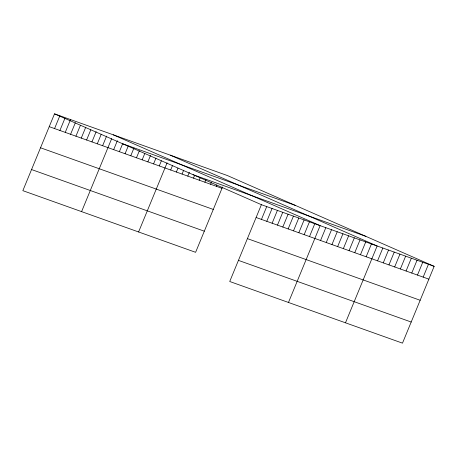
<?xml version="1.0" encoding="UTF-8"?>
<svg xmlns="http://www.w3.org/2000/svg" width="457" height="457" viewBox="0 0 457 457"><rect width="100%" height="100%" fill="white"/><g stroke="black" fill="none" stroke-linecap="round" stroke-linejoin="round"><path stroke-width="0.69" d="M434.15 266.334L261.393 204.69L229.728 281.501L402.491 343.15L434.15 266.334L227.272 175.499L54.509 113.85L22.85 190.666L195.607 252.31L222.519 187.033M54.566 128.571L59.85 115.758M59.907 130.474L64.923 118.306M65.248 132.381L70.527 119.568M70.589 134.289L75.342 122.756M75.931 136.192L80.415 125.304M81.266 138.1L85.756 127.206M86.607 140.002L90.834 129.754M91.948 141.91L96.17 131.656M97.29 143.812L101.248 134.204M102.625 145.72L106.59 136.112M81.586 211.625L111.662 138.654M113.667 149.662L117.363 140.687M119.368 151.695L122.802 143.367M125.069 153.729L128.24 146.04M130.771 155.763L133.941 148.074M136.472 157.796L139.379 150.747M142.173 159.83L144.812 153.426M147.874 161.864L150.513 155.46M153.575 163.897L155.951 158.133M159.276 165.937L161.39 160.807M138.597 231.967L167.091 162.841M170.678 170.004L172.529 165.52M176.379 172.038L177.962 168.193M182.08 174.071L183.663 170.227M187.781 176.105L189.364 172.26M193.482 178.139L194.539 175.579M199.183 180.172L200.24 177.613M204.885 182.206L205.941 179.647M210.586 184.245L211.38 182.32M216.287 186.279L216.818 184.994M261.45 219.406L266.728 206.593M266.791 221.314L272.069 208.501M272.126 223.216L277.41 210.409M277.468 225.124L282.752 212.311M282.809 227.032L288.087 214.219M288.15 228.934L293.428 216.121M293.485 230.842L298.769 218.029M298.827 232.744L304.111 219.931M304.168 234.652L309.446 221.839M309.509 236.555L314.787 223.741M288.47 302.46L320.129 225.649L113.25 134.809M320.551 240.496L325.83 227.683M326.252 242.53L331.531 229.717M331.953 244.564L337.232 231.75M337.654 246.597L342.933 233.784M343.356 248.637L348.634 235.823M349.057 250.67L354.335 237.857M354.758 252.704L360.036 239.891M360.459 254.738L365.737 241.924M366.16 256.771L371.438 243.958M345.481 322.802L377.139 245.992L170.261 155.157M377.562 260.838L382.84 248.025M383.263 262.872L388.541 250.059M388.964 264.906L394.242 252.098M394.665 266.945L399.944 254.132M400.366 268.979L405.645 256.166M406.067 271.012L411.346 258.199M411.768 273.046L417.047 260.233M417.469 275.08L422.748 262.267M423.171 277.113L428.449 264.3M122.779 143.829L295.542 205.473M193.122 174.711L365.88 236.36M49.23 126.663L221.988 188.313M256.109 217.503L428.872 279.147M40.524 147.782L213.282 209.432M247.403 238.623L420.166 300.266M31.556 169.547L204.313 231.191M238.434 260.381L411.197 322.031M54.509 113.85L261.393 204.69"/></g></svg>
